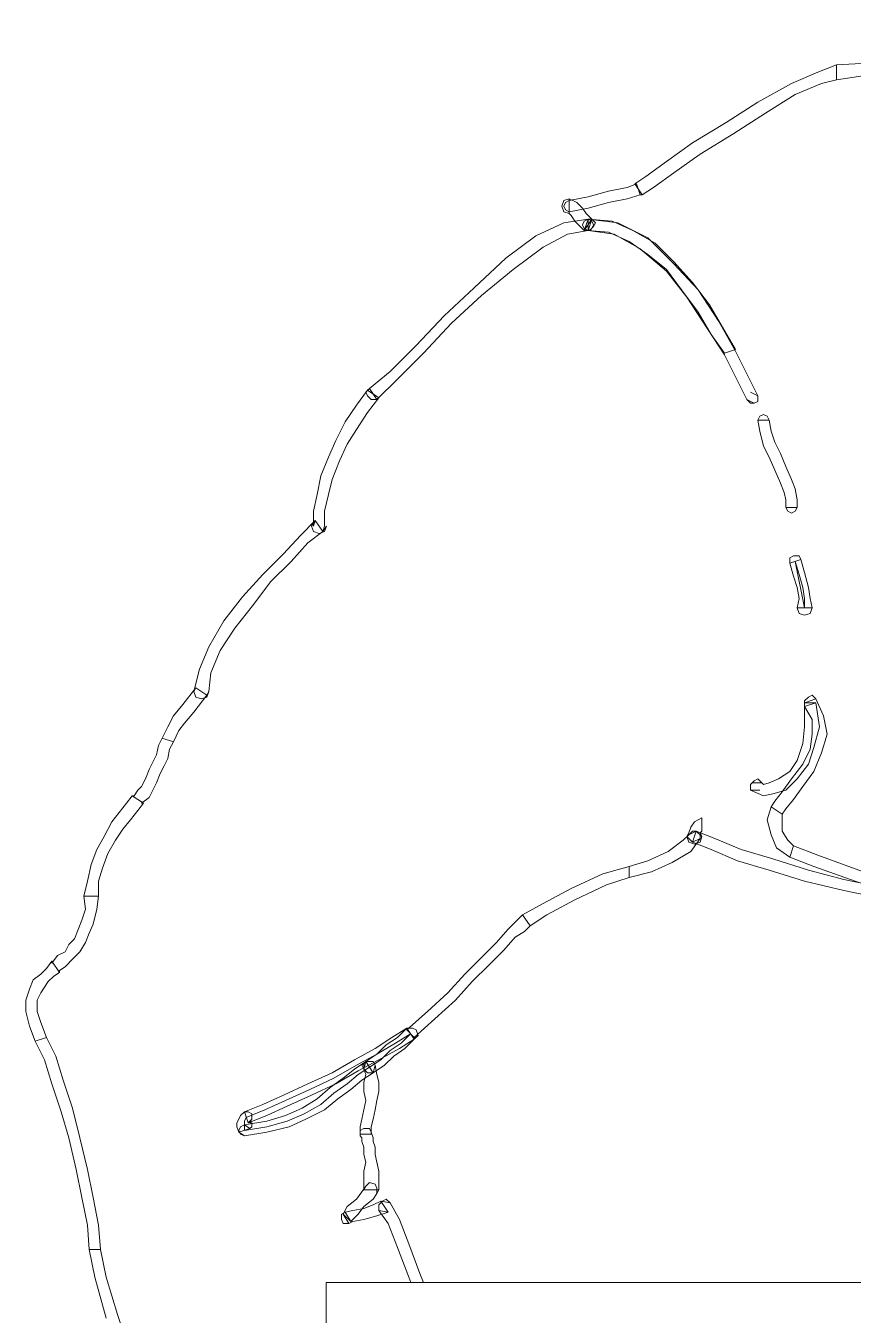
# Model space of a CAD drawing. Header units: millimetres. Extents: x -29311 to -3405, y 28913 to 42880.
# Drawn here: x -26102.15 to -26080.14, y 40402.37 to 40436.68 of the extents above; entities that cross this region are included whole.
import ezdxf

# ---------------------------------------------------------------- set-up
doc = ezdxf.new("R2010")
doc.units = ezdxf.units.MM
doc.layers.add('Duvar-200 cm', color=7, linetype='Continuous')
doc.layers.add('MIM_İnsan', color=251, linetype='Continuous', lineweight=9)
doc.layers.add('MIM_mobilya', color=251, linetype='Continuous', lineweight=9)

# ---------------------------------------------------------------- blocks, each defined once
blk = doc.blocks.new('FEEq')
at = {"layer": 'MIM_İnsan', "flags": 128}
for points in [[(92567.801, 15955.238), (92567.801, 15955.238), (92566.808, 15954.891), (92565.367, 15954.546), (92563.927, 15954.249), (92562.933, 15954.1), (92562.933, 15954.496), (92563.927, 15954.546), (92565.367, 15954.842), (92566.709, 15955.188), (92567.702, 15955.535), (92567.702, 15955.535), (92567.801, 15955.238)], [(92562.933, 15954.496), (92562.933, 15954.496), (92563.927, 15954.546), (92565.367, 15954.842), (92566.709, 15955.188), (92567.702, 15955.535), (92567.801, 15955.238), (92566.808, 15954.891), (92565.367, 15954.546), (92563.927, 15954.249), (92562.933, 15954.1), (92562.933, 15954.1), (92562.933, 15954.496)], [(92562.933, 15954.1), (92562.933, 15954.1), (92562.536, 15954.001), (92561.84, 15953.704), (92561.046, 15953.21), (92560.201, 15952.666), (92559.307, 15952.121), (92558.612, 15951.627), (92558.065, 15951.23), (92557.767, 15951.033), (92557.568, 15951.33), (92557.867, 15951.527), (92558.413, 15951.923), (92559.108, 15952.418), (92560.003, 15952.963), (92560.847, 15953.506), (92561.741, 15954.001), (92562.437, 15954.298), (92562.933, 15954.496), (92562.933, 15954.496), (92562.933, 15954.1)], [(92557.618, 15951.33), (92557.568, 15951.33), (92557.867, 15951.527), (92558.413, 15951.923), (92559.108, 15952.418), (92560.003, 15952.963), (92560.847, 15953.506), (92561.741, 15954.001), (92562.437, 15954.298), (92562.933, 15954.496), (92562.933, 15954.1), (92562.536, 15954.001), (92561.84, 15953.704), (92561.046, 15953.21), (92560.201, 15952.666), (92559.307, 15952.121), (92558.612, 15951.627), (92558.065, 15951.23), (92557.767, 15951.033), (92557.718, 15951.033), (92557.618, 15951.33)], [(92555.83, 15950.538), (92555.83, 15950.884), (92556.327, 15950.983), (92556.873, 15951.131), (92557.37, 15951.23), (92557.618, 15951.33), (92557.718, 15951.033), (92557.37, 15950.933), (92556.873, 15950.835), (92556.327, 15950.686), (92555.83, 15950.588), (92555.83, 15950.933), (92555.83, 15950.588), (92555.731, 15950.637), (92555.681, 15950.736), (92555.731, 15950.835), (92555.83, 15950.884), (92555.83, 15950.538)], [(92557.767, 15951.033), (92557.718, 15951.033), (92557.37, 15950.933), (92556.873, 15950.835), (92556.327, 15950.686), (92555.83, 15950.588), (92555.83, 15950.884), (92556.327, 15950.983), (92556.873, 15951.131), (92557.37, 15951.23), (92557.618, 15951.33), (92557.568, 15951.33), (92557.767, 15951.033)], [(92555.83, 15950.588), (92555.83, 15950.933), (92556.029, 15950.835), (92556.178, 15950.686), (92556.277, 15950.538), (92556.426, 15950.389), (92556.227, 15950.092), (92555.979, 15950.339), (92555.88, 15950.488), (92555.83, 15950.538), (92555.83, 15950.538), (92555.83, 15950.884), (92555.83, 15950.538), (92555.681, 15950.588), (92555.631, 15950.736), (92555.681, 15950.884), (92555.83, 15950.933), (92555.83, 15950.588)], [(92556.327, 15950.092), (92556.227, 15950.092), (92555.979, 15950.339), (92555.88, 15950.488), (92555.83, 15950.538), (92555.83, 15950.538), (92555.83, 15950.933), (92556.029, 15950.835), (92556.178, 15950.686), (92556.277, 15950.538), (92556.426, 15950.389), (92556.327, 15950.389), (92556.426, 15950.389), (92556.525, 15950.291), (92556.476, 15950.191), (92556.376, 15950.092), (92556.227, 15950.092), (92556.327, 15950.092)], [(92550.465, 15945.838), (92550.515, 15945.887), (92551.061, 15946.333), (92551.757, 15947.025), (92552.502, 15947.817), (92553.296, 15948.559), (92554.141, 15949.35), (92554.936, 15949.944), (92555.681, 15950.291), (92556.327, 15950.389), (92556.327, 15950.092), (92555.78, 15949.994), (92555.134, 15949.647), (92554.34, 15949.053), (92553.495, 15948.361), (92552.7, 15947.619), (92551.955, 15946.827), (92551.26, 15946.134), (92550.713, 15945.59), (92550.763, 15945.64), (92550.713, 15945.59), (92550.564, 15945.59), (92550.465, 15945.689), (92550.415, 15945.788), (92550.515, 15945.887), (92550.465, 15945.838)], [(92556.426, 15950.389), (92556.327, 15950.092), (92555.78, 15949.994), (92555.134, 15949.647), (92554.34, 15949.053), (92553.495, 15948.361), (92552.7, 15947.619), (92551.955, 15946.827), (92551.26, 15946.134), (92550.713, 15945.59), (92550.515, 15945.887), (92551.061, 15946.333), (92551.757, 15947.025), (92552.502, 15947.817), (92553.296, 15948.559), (92554.141, 15949.35), (92554.936, 15949.944), (92555.681, 15950.291), (92556.327, 15950.389), (92556.227, 15950.092), (92556.327, 15950.389), (92556.426, 15950.339), (92556.476, 15950.241), (92556.426, 15950.142), (92556.327, 15950.092), (92556.426, 15950.389)], [(92556.327, 15950.389), (92556.327, 15950.389), (92556.972, 15950.339), (92557.519, 15950.092), (92558.115, 15949.747), (92558.612, 15949.252), (92559.108, 15948.708), (92559.555, 15948.114), (92559.903, 15947.52), (92560.251, 15946.926), (92559.953, 15946.827), (92559.605, 15947.322), (92559.257, 15947.916), (92558.81, 15948.509), (92558.413, 15949.053), (92557.916, 15949.449), (92557.419, 15949.796), (92556.873, 15950.043), (92556.327, 15950.092), (92556.327, 15950.092), (92556.327, 15950.092), (92556.227, 15950.142), (92556.178, 15950.241), (92556.227, 15950.339), (92556.327, 15950.389), (92556.327, 15950.389)], [(92560.748, 15945.492), (92560.549, 15945.59), (92560.301, 15946.085), (92559.953, 15946.778), (92559.506, 15947.47), (92558.959, 15948.311), (92558.413, 15949.005), (92557.718, 15949.597), (92557.022, 15949.994), (92556.327, 15950.092), (92556.327, 15950.389), (92557.121, 15950.291), (92557.916, 15949.895), (92558.612, 15949.202), (92559.257, 15948.509), (92559.804, 15947.669), (92560.251, 15946.877), (92560.599, 15946.184), (92560.847, 15945.689), (92560.648, 15945.788), (92560.847, 15945.689), (92560.847, 15945.541), (92560.748, 15945.492), (92560.648, 15945.492), (92560.549, 15945.59), (92560.748, 15945.492)], [(92549.074, 15942.375), (92549.024, 15942.226), (92549.024, 15942.622), (92549.124, 15943.067), (92549.223, 15943.562), (92549.422, 15944.056), (92549.621, 15944.502), (92549.869, 15944.997), (92550.167, 15945.442), (92550.465, 15945.838), (92550.763, 15945.64), (92550.465, 15945.244), (92550.167, 15944.798), (92549.919, 15944.403), (92549.72, 15943.958), (92549.521, 15943.463), (92549.422, 15943.067), (92549.323, 15942.622), (92549.323, 15942.226), (92549.273, 15942.078), (92549.372, 15942.226), (92549.323, 15942.078), (92549.174, 15942.028), (92549.024, 15942.078), (92548.975, 15942.226), (92549.074, 15942.375)], [(92549.074, 15942.375), (92549.024, 15942.226), (92549.024, 15942.622), (92549.124, 15943.067), (92549.223, 15943.562), (92549.422, 15944.056), (92549.621, 15944.502), (92549.869, 15944.997), (92550.167, 15945.442), (92550.465, 15945.838), (92550.763, 15945.64), (92550.465, 15945.244), (92550.167, 15944.798), (92549.919, 15944.403), (92549.72, 15943.958), (92549.521, 15943.463), (92549.422, 15943.067), (92549.323, 15942.622), (92549.323, 15942.226), (92549.273, 15942.078), (92549.372, 15942.226), (92549.323, 15942.078), (92549.174, 15942.028), (92549.024, 15942.078), (92548.975, 15942.226), (92549.074, 15942.375)], [(92560.847, 15945.046), (92560.897, 15945.145), (92560.996, 15945.195), (92561.095, 15945.145), (92561.145, 15945.046), (92560.847, 15945.046)], [(92561.592, 15942.72), (92561.592, 15942.919), (92561.542, 15943.117), (92561.443, 15943.364), (92561.294, 15943.711), (92561.145, 15944.056), (92560.996, 15944.353), (92560.897, 15944.75), (92560.847, 15945.046), (92561.145, 15945.046), (92561.195, 15944.75), (92561.294, 15944.453), (92561.443, 15944.156), (92561.592, 15943.809), (92561.741, 15943.463), (92561.84, 15943.215), (92561.89, 15942.919), (92561.89, 15942.72), (92561.592, 15942.72)], [(92561.89, 15942.72), (92561.84, 15942.622), (92561.741, 15942.572), (92561.642, 15942.622), (92561.592, 15942.72), (92561.89, 15942.72)], [(92545.895, 15937.921), (92545.845, 15937.823), (92545.994, 15938.417), (92546.243, 15939.01), (92546.64, 15939.703), (92547.137, 15940.346), (92547.683, 15940.94), (92548.23, 15941.484), (92548.677, 15941.978), (92549.074, 15942.375), (92549.273, 15942.078), (92548.876, 15941.781), (92548.428, 15941.286), (92547.882, 15940.742), (92547.435, 15940.148), (92546.938, 15939.505), (92546.541, 15938.911), (92546.292, 15938.317), (92546.243, 15937.823), (92546.193, 15937.723), (92546.243, 15937.823), (92546.193, 15937.674), (92546.044, 15937.625), (92545.895, 15937.674), (92545.845, 15937.823), (92545.895, 15937.921)], [(92545.895, 15937.921), (92545.845, 15937.823), (92545.994, 15938.417), (92546.243, 15939.01), (92546.64, 15939.703), (92547.137, 15940.346), (92547.683, 15940.94), (92548.23, 15941.484), (92548.677, 15941.978), (92549.074, 15942.375), (92549.273, 15942.078), (92548.876, 15941.781), (92548.428, 15941.286), (92547.882, 15940.742), (92547.435, 15940.148), (92546.938, 15939.505), (92546.541, 15938.911), (92546.292, 15938.317), (92546.243, 15937.823), (92546.193, 15937.723), (92546.243, 15937.823), (92546.193, 15937.674), (92546.044, 15937.625), (92545.895, 15937.674), (92545.845, 15937.823), (92545.895, 15937.921)], [(92561.691, 15941.237), (92561.691, 15941.384), (92561.791, 15941.434), (92561.94, 15941.434), (92561.99, 15941.336), (92561.691, 15941.237)], [(92561.89, 15940.049), (92561.94, 15940.296), (92561.89, 15940.593), (92561.791, 15940.89), (92561.691, 15941.237), (92561.99, 15941.336), (92562.089, 15940.989), (92562.188, 15940.593), (92562.238, 15940.296), (92562.288, 15940.049), (92561.89, 15940.049)], [(92561.84, 15941.286), (92561.94, 15940.94), (92562.039, 15940.593), (92562.089, 15940.296), (92562.089, 15940.049), (92561.84, 15941.286), (92561.84, 15941.286)], [(92562.288, 15940.049), (92562.238, 15939.901), (92562.089, 15939.851), (92561.94, 15939.901), (92561.89, 15940.049), (92562.288, 15940.049)], [(92545.001, 15936.586), (92545.001, 15936.586), (92545.15, 15936.882), (92545.299, 15937.179), (92545.547, 15937.476), (92545.895, 15937.921), (92546.193, 15937.723), (92545.845, 15937.278), (92545.597, 15936.982), (92545.448, 15936.784), (92545.299, 15936.487), (92545.299, 15936.487), (92545.001, 15936.586)], [(92545.001, 15936.586), (92545.001, 15936.586), (92545.15, 15936.882), (92545.299, 15937.179), (92545.547, 15937.476), (92545.895, 15937.921), (92546.193, 15937.723), (92545.845, 15937.278), (92545.597, 15936.982), (92545.448, 15936.784), (92545.299, 15936.487), (92545.299, 15936.487), (92545.001, 15936.586)], [(92562.089, 15937.526), (92562.387, 15937.625), (92562.586, 15937.179), (92562.685, 15936.685), (92562.536, 15936.19), (92562.337, 15935.695), (92562.039, 15935.299), (92561.791, 15934.953), (92561.592, 15934.706), (92561.493, 15934.557), (92561.195, 15934.755), (92561.294, 15934.904), (92561.493, 15935.151), (92561.741, 15935.498), (92562.039, 15935.893), (92562.238, 15936.289), (92562.288, 15936.685), (92562.288, 15937.081), (92562.089, 15937.427), (92562.387, 15937.526), (92562.089, 15937.427), (92562.089, 15937.576), (92562.188, 15937.674), (92562.288, 15937.723), (92562.387, 15937.625), (92562.089, 15937.526)], [(92560.698, 15935.398), (92560.946, 15935.398), (92560.996, 15935.349), (92561.145, 15935.398), (92561.393, 15935.498), (92561.691, 15935.695), (92561.89, 15935.992), (92562.039, 15936.437), (92562.089, 15936.882), (92562.089, 15937.526), (92562.387, 15937.526), (92562.486, 15936.882), (92562.337, 15936.338), (92562.188, 15935.893), (92561.89, 15935.498), (92561.592, 15935.201), (92561.244, 15935.101), (92560.996, 15935.052), (92560.648, 15935.201), (92560.897, 15935.201), (92560.648, 15935.201), (92560.648, 15935.349), (92560.748, 15935.448), (92560.847, 15935.498), (92560.946, 15935.398), (92560.698, 15935.398)], [(92544.206, 15935.052), (92544.256, 15935.052), (92544.355, 15935.201), (92544.454, 15935.299), (92544.554, 15935.498), (92544.653, 15935.745), (92544.753, 15935.943), (92544.852, 15936.14), (92544.902, 15936.388), (92545.001, 15936.586), (92545.299, 15936.487), (92545.2, 15936.289), (92545.15, 15936.042), (92545.051, 15935.843), (92544.951, 15935.646), (92544.852, 15935.398), (92544.753, 15935.201), (92544.653, 15935.003), (92544.454, 15934.854), (92544.504, 15934.854), (92544.206, 15935.052)], [(92544.206, 15935.052), (92544.256, 15935.052), (92544.355, 15935.201), (92544.454, 15935.299), (92544.554, 15935.498), (92544.653, 15935.745), (92544.753, 15935.943), (92544.852, 15936.14), (92544.902, 15936.388), (92545.001, 15936.586), (92545.299, 15936.487), (92545.2, 15936.289), (92545.15, 15936.042), (92545.051, 15935.843), (92544.951, 15935.646), (92544.852, 15935.398), (92544.753, 15935.201), (92544.653, 15935.003), (92544.454, 15934.854), (92544.504, 15934.854), (92544.206, 15935.052)], [(92542.915, 15932.38), (92542.915, 15932.38), (92543.014, 15932.776), (92543.113, 15933.221), (92543.262, 15933.617), (92543.461, 15933.963), (92543.66, 15934.359), (92543.858, 15934.607), (92544.057, 15934.854), (92544.206, 15935.052), (92544.504, 15934.854), (92544.355, 15934.656), (92544.156, 15934.409), (92543.958, 15934.162), (92543.759, 15933.865), (92543.56, 15933.518), (92543.411, 15933.123), (92543.312, 15932.776), (92543.312, 15932.38), (92543.312, 15932.38), (92542.915, 15932.38)], [(92542.915, 15932.38), (92542.915, 15932.38), (92543.014, 15932.776), (92543.113, 15933.221), (92543.262, 15933.617), (92543.461, 15933.963), (92543.66, 15934.359), (92543.858, 15934.607), (92544.057, 15934.854), (92544.206, 15935.052), (92544.504, 15934.854), (92544.355, 15934.656), (92544.156, 15934.409), (92543.958, 15934.162), (92543.759, 15933.865), (92543.56, 15933.518), (92543.411, 15933.123), (92543.312, 15932.776), (92543.312, 15932.38), (92543.312, 15932.38), (92542.915, 15932.38)], [(92561.493, 15934.557), (92561.493, 15934.557), (92561.493, 15934.409), (92561.493, 15934.112), (92561.642, 15933.865), (92561.791, 15933.716), (92561.691, 15933.42), (92561.344, 15933.667), (92561.195, 15934.013), (92561.095, 15934.409), (92561.195, 15934.755), (92561.195, 15934.755), (92561.493, 15934.557)], [(92559.108, 15933.815), (92558.959, 15933.963), (92559.009, 15934.062), (92559.059, 15934.211), (92559.158, 15934.359), (92559.357, 15934.459), (92559.357, 15934.162), (92559.357, 15934.162), (92559.357, 15934.112), (92559.307, 15934.062), (92559.357, 15933.963), (92559.208, 15934.112), (92559.357, 15933.963), (92559.307, 15933.815), (92559.158, 15933.766), (92559.009, 15933.815), (92558.959, 15933.963), (92559.108, 15933.815)], [(92559.108, 15933.815), (92559.307, 15933.914), (92559.059, 15933.568), (92558.562, 15933.271), (92558.016, 15933.024), (92557.419, 15932.876), (92557.419, 15933.171), (92557.916, 15933.321), (92558.463, 15933.568), (92558.86, 15933.865), (92559.009, 15934.013), (92559.208, 15934.112), (92559.009, 15934.013), (92559.108, 15934.112), (92559.208, 15934.112), (92559.307, 15934.062), (92559.307, 15933.914), (92559.108, 15933.815)], [(92565.665, 15932.084), (92565.665, 15932.084), (92564.92, 15932.182), (92564.076, 15932.331), (92563.132, 15932.529), (92562.089, 15932.776), (92561.145, 15933.073), (92560.301, 15933.321), (92559.605, 15933.617), (92559.108, 15933.815), (92559.208, 15934.112), (92559.704, 15933.914), (92560.4, 15933.617), (92561.244, 15933.37), (92562.188, 15933.073), (92563.132, 15932.826), (92564.076, 15932.628), (92564.92, 15932.479), (92565.665, 15932.479), (92565.665, 15932.479), (92565.665, 15932.084)], [(92561.791, 15933.716), (92561.791, 15933.716), (92562.437, 15933.469), (92563.529, 15933.073), (92564.722, 15932.677), (92565.665, 15932.43), (92565.665, 15932.133), (92564.622, 15932.38), (92563.43, 15932.776), (92562.337, 15933.171), (92561.691, 15933.42), (92561.691, 15933.42), (92561.791, 15933.716)], [(92557.419, 15932.876), (92557.419, 15932.876), (92556.823, 15932.677), (92555.979, 15932.282), (92555.234, 15931.885), (92554.787, 15931.588), (92554.588, 15931.885), (92555.134, 15932.182), (92555.88, 15932.579), (92556.724, 15932.974), (92557.419, 15933.171), (92557.419, 15933.171), (92557.419, 15932.876)], [(92542.07, 15930.649), (92542.07, 15930.599), (92542.219, 15930.797), (92542.418, 15930.896), (92542.517, 15931.094), (92542.666, 15931.243), (92542.766, 15931.49), (92542.865, 15931.737), (92542.964, 15932.034), (92542.915, 15932.38), (92543.312, 15932.38), (92543.262, 15932.034), (92543.163, 15931.638), (92543.064, 15931.391), (92542.964, 15931.143), (92542.815, 15930.896), (92542.617, 15930.698), (92542.418, 15930.501), (92542.269, 15930.401), (92542.269, 15930.352), (92542.07, 15930.649)], [(92542.07, 15930.649), (92542.07, 15930.599), (92542.219, 15930.797), (92542.418, 15930.896), (92542.517, 15931.094), (92542.666, 15931.243), (92542.766, 15931.49), (92542.865, 15931.737), (92542.964, 15932.034), (92542.915, 15932.38), (92543.312, 15932.38), (92543.262, 15932.034), (92543.163, 15931.638), (92543.064, 15931.391), (92542.964, 15931.143), (92542.815, 15930.896), (92542.617, 15930.698), (92542.418, 15930.501), (92542.269, 15930.401), (92542.269, 15930.352), (92542.07, 15930.649)], [(92554.787, 15931.588), (92554.787, 15931.588), (92554.638, 15931.44), (92554.389, 15931.292), (92554.091, 15930.946), (92553.694, 15930.549), (92553.247, 15930.105), (92552.8, 15929.61), (92552.253, 15929.115), (92551.707, 15928.621), (92551.508, 15928.818), (92552.055, 15929.313), (92552.601, 15929.807), (92553.048, 15930.302), (92553.495, 15930.748), (92553.893, 15931.143), (92554.191, 15931.49), (92554.439, 15931.737), (92554.588, 15931.885), (92554.588, 15931.885), (92554.787, 15931.588)], [(92541.623, 15928.521), (92541.623, 15928.521), (92541.474, 15928.918), (92541.375, 15929.313), (92541.375, 15929.61), (92541.474, 15929.907), (92541.573, 15930.154), (92541.772, 15930.302), (92541.921, 15930.451), (92542.07, 15930.649), (92542.269, 15930.352), (92542.12, 15930.253), (92541.971, 15930.105), (92541.871, 15929.956), (92541.772, 15929.807), (92541.673, 15929.61), (92541.673, 15929.313), (92541.772, 15929.016), (92541.921, 15928.621), (92541.921, 15928.621), (92541.623, 15928.521)], [(92541.623, 15928.521), (92541.623, 15928.521), (92541.474, 15928.918), (92541.375, 15929.313), (92541.375, 15929.61), (92541.474, 15929.907), (92541.573, 15930.154), (92541.772, 15930.302), (92541.921, 15930.451), (92542.07, 15930.649), (92542.269, 15930.352), (92542.12, 15930.253), (92541.971, 15930.105), (92541.871, 15929.956), (92541.772, 15929.807), (92541.673, 15929.61), (92541.673, 15929.313), (92541.772, 15929.016), (92541.921, 15928.621), (92541.921, 15928.621), (92541.623, 15928.521)], [(92551.508, 15928.868), (92551.707, 15928.571), (92551.31, 15928.324), (92550.763, 15928.027), (92550.217, 15927.73), (92549.621, 15927.383), (92548.975, 15927.087), (92548.329, 15926.79), (92547.783, 15926.543), (92547.286, 15926.344), (92547.187, 15926.641), (92547.683, 15926.839), (92548.23, 15927.087), (92548.876, 15927.383), (92549.521, 15927.68), (92550.117, 15928.027), (92550.664, 15928.324), (92551.111, 15928.621), (92551.508, 15928.868), (92551.707, 15928.571), (92551.508, 15928.868), (92551.657, 15928.868), (92551.757, 15928.818), (92551.806, 15928.67), (92551.707, 15928.571), (92551.508, 15928.868)], [(92550.415, 15927.977), (92550.415, 15927.977), (92550.713, 15928.175), (92550.962, 15928.422), (92551.26, 15928.621), (92551.508, 15928.868), (92551.707, 15928.571), (92551.459, 15928.324), (92551.16, 15928.126), (92550.912, 15927.879), (92550.614, 15927.68), (92550.614, 15927.68), (92550.614, 15927.68), (92550.465, 15927.68), (92550.366, 15927.779), (92550.316, 15927.879), (92550.415, 15927.977), (92550.415, 15927.977)], [(92551.707, 15928.621), (92551.707, 15928.571), (92551.459, 15928.324), (92551.16, 15928.126), (92550.912, 15927.879), (92550.614, 15927.68), (92550.415, 15927.977), (92550.713, 15928.175), (92550.962, 15928.422), (92551.26, 15928.621), (92551.508, 15928.868), (92551.508, 15928.818), (92551.707, 15928.621)], [(92543.064, 15922.98), (92543.064, 15922.98), (92543.014, 15923.624), (92542.865, 15924.366), (92542.716, 15925.108), (92542.517, 15925.949), (92542.318, 15926.641), (92542.07, 15927.383), (92541.871, 15928.027), (92541.623, 15928.521), (92541.921, 15928.621), (92542.17, 15928.126), (92542.368, 15927.482), (92542.617, 15926.74), (92542.815, 15925.949), (92543.014, 15925.108), (92543.163, 15924.366), (92543.312, 15923.624), (92543.362, 15922.98), (92543.362, 15922.98), (92543.064, 15922.98)], [(92543.064, 15922.98), (92543.064, 15922.98), (92543.014, 15923.624), (92542.865, 15924.366), (92542.716, 15925.108), (92542.517, 15925.949), (92542.318, 15926.641), (92542.07, 15927.383), (92541.871, 15928.027), (92541.623, 15928.521), (92541.921, 15928.621), (92542.17, 15928.126), (92542.368, 15927.482), (92542.617, 15926.74), (92542.815, 15925.949), (92543.014, 15925.108), (92543.163, 15924.366), (92543.312, 15923.624), (92543.362, 15922.98), (92543.362, 15922.98), (92543.064, 15922.98)], [(92551.608, 15928.719), (92551.359, 15928.472), (92551.061, 15928.274), (92550.813, 15928.027), (92550.515, 15927.829), (92550.217, 15927.63), (92549.919, 15927.383), (92549.571, 15927.136), (92549.223, 15926.839), (92548.776, 15926.591), (92548.329, 15926.394), (92547.783, 15926.246), (92547.187, 15926.146), (92547.187, 15926.246), (92547.187, 15926.344), (92547.187, 15926.394), (92547.236, 15926.493), (92547.733, 15926.691), (92548.279, 15926.938), (92548.925, 15927.235), (92549.571, 15927.532), (92550.167, 15927.879), (92550.713, 15928.175), (92551.21, 15928.472), (92551.608, 15928.719), (92551.608, 15928.719)], [(92547.336, 15926.196), (92547.187, 15926.295), (92547.783, 15926.394), (92548.279, 15926.543), (92548.726, 15926.74), (92549.124, 15926.988), (92549.472, 15927.285), (92549.819, 15927.532), (92550.117, 15927.779), (92550.415, 15927.977), (92550.614, 15927.68), (92550.316, 15927.482), (92550.018, 15927.235), (92549.67, 15926.988), (92549.323, 15926.691), (92548.826, 15926.443), (92548.379, 15926.246), (92547.783, 15926.097), (92547.187, 15925.998), (92547.038, 15926.097), (92547.187, 15925.998), (92547.087, 15926.047), (92547.038, 15926.146), (92547.087, 15926.246), (92547.187, 15926.295), (92547.336, 15926.196)], [(92550.614, 15927.68), (92550.664, 15927.879), (92550.713, 15927.63), (92550.763, 15927.433), (92550.763, 15927.185), (92550.713, 15926.938), (92550.664, 15926.691), (92550.614, 15926.443), (92550.564, 15926.246), (92550.564, 15926.047), (92550.266, 15926.047), (92550.266, 15926.246), (92550.316, 15926.443), (92550.366, 15926.691), (92550.415, 15926.938), (92550.366, 15927.185), (92550.366, 15927.433), (92550.415, 15927.63), (92550.366, 15927.779), (92550.415, 15927.977), (92550.366, 15927.779), (92550.366, 15927.927), (92550.465, 15927.977), (92550.614, 15927.977), (92550.664, 15927.879), (92550.614, 15927.68)], [(92547.286, 15926.344), (92547.385, 15926.443), (92547.336, 15926.344), (92547.385, 15926.344), (92547.385, 15926.246), (92547.336, 15926.196), (92547.038, 15926.097), (92546.988, 15926.246), (92546.988, 15926.344), (92547.038, 15926.443), (92547.087, 15926.543), (92547.187, 15926.641), (92547.087, 15926.543), (92547.187, 15926.641), (92547.286, 15926.641), (92547.385, 15926.591), (92547.385, 15926.443), (92547.286, 15926.344)], [(92550.564, 15926.047), (92550.564, 15926.097), (92550.614, 15925.949), (92550.614, 15925.85), (92550.664, 15925.701), (92550.664, 15925.504), (92550.713, 15925.305), (92550.763, 15925.058), (92550.763, 15924.811), (92550.763, 15924.563), (92550.366, 15924.563), (92550.366, 15924.811), (92550.366, 15925.058), (92550.415, 15925.305), (92550.366, 15925.504), (92550.366, 15925.701), (92550.316, 15925.85), (92550.316, 15925.949), (92550.266, 15925.998), (92550.266, 15926.047), (92550.266, 15925.998), (92550.266, 15926.146), (92550.366, 15926.196), (92550.515, 15926.196), (92550.564, 15926.097), (92550.564, 15926.047)], [(92550.763, 15924.563), (92550.713, 15924.464), (92550.614, 15924.316), (92550.366, 15924.118), (92550.217, 15923.921), (92550.018, 15923.722), (92549.819, 15923.921), (92549.919, 15924.118), (92550.167, 15924.316), (92550.316, 15924.514), (92550.415, 15924.663), (92550.366, 15924.563), (92550.415, 15924.663), (92550.515, 15924.761), (92550.664, 15924.712), (92550.713, 15924.613), (92550.713, 15924.464), (92550.763, 15924.563)], [(92550.018, 15923.722), (92549.869, 15923.969), (92550.068, 15924.019), (92550.366, 15924.069), (92550.614, 15924.168), (92550.813, 15924.266), (92551.011, 15923.969), (92550.713, 15923.871), (92550.366, 15923.772), (92550.068, 15923.722), (92549.968, 15923.672), (92549.819, 15923.921), (92549.968, 15923.672), (92549.819, 15923.672), (92549.77, 15923.772), (92549.77, 15923.921), (92549.869, 15923.969), (92550.018, 15923.722)]]:
    blk.add_lwpolyline(points, close=True, dxfattribs=at)
for points in [[(92564.076, 15932.331), (92563.132, 15932.529), (92562.089, 15932.776), (92561.145, 15933.073), (92560.301, 15933.321), (92559.605, 15933.617), (92559.108, 15933.815), (92559.208, 15934.112), (92559.704, 15933.914), (92560.4, 15933.617), (92561.244, 15933.37), (92562.188, 15933.073), (92563.132, 15932.826), (92564.076, 15932.628)], [(92543.511, 15921.15), (92543.213, 15922.238), (92543.064, 15922.98), (92543.362, 15922.98), (92543.511, 15922.238), (92543.809, 15921.249), (92544.206, 15920.061)], [(92543.511, 15921.15), (92543.213, 15922.238), (92543.064, 15922.98), (92543.362, 15922.98), (92543.511, 15922.238), (92543.809, 15921.249), (92544.206, 15920.061)]]:
    blk.add_lwpolyline(points, dxfattribs=at)
at = {"layer": 'MIM_İnsan'}
for points in [[(92551.612, 15922.101), (92551.558, 15922.238), (92551.26, 15923.03), (92551.011, 15923.672), (92550.763, 15924.019), (92551.011, 15923.969), (92550.763, 15924.019), (92550.763, 15924.168), (92550.862, 15924.266), (92550.962, 15924.316), (92551.061, 15924.217), (92550.813, 15924.266), (92550.813, 15924.266)], [(92550.813, 15924.266), (92551.061, 15924.217), (92551.31, 15923.772), (92551.558, 15923.129), (92551.856, 15922.337), (92551.948, 15922.101)]]:
    blk.add_lwpolyline(points, dxfattribs=at)
at = {"layer": 'MIM_mobilya'}
blk.add_lwpolyline([(92602.359, 15922.101), (92602.359, 15885.101), (92549.359, 15885.101), (92549.359, 15922.101)], close=True, dxfattribs=at)

msp = doc.modelspace()

# ---------------------------------------------------------------- block references
at = {"layer": 'Duvar-200 cm'}
msp.add_blockref('FEEq', (-118643.525, 24481.143), dxfattribs=at)

doc.saveas('drawing.dxf')
